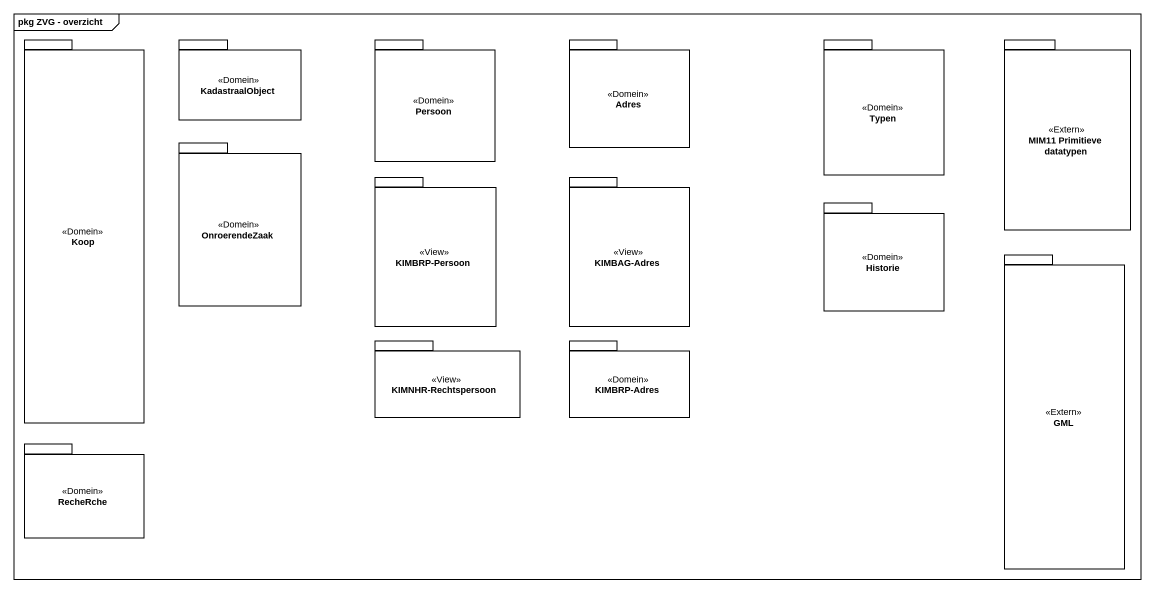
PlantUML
@startuml
mainframe pkg ZVG - overzicht
package Koop <<Domein>> {
}
package KadastraalObject <<Domein>> {
}
package Persoon <<Domein>> {
}
package Adres <<Domein>> {
}
package Typen <<Domein>> {
}
package "MIM11 Primitieve datatypen" as MIM11_Primitieve_datatypen <<Extern>> {
}
package OnroerendeZaak <<Domein>> {
}
package "KIMBRP-Persoon" as KIMBRP_Persoon <<View>> {
}
package "KIMBAG-Adres" as KIMBAG_Adres <<View>> {
}
package Historie <<Domein>> {
}
package GML <<Extern>> {
}
package "KIMNHR-Rechtspersoon" as KIMNHR_Rechtspersoon <<View>> {
}
package "KIMBRP-Adres" as KIMBRP_Adres <<Domein>> {
}
package RecheRche <<Domein>> {
}
@enduml
